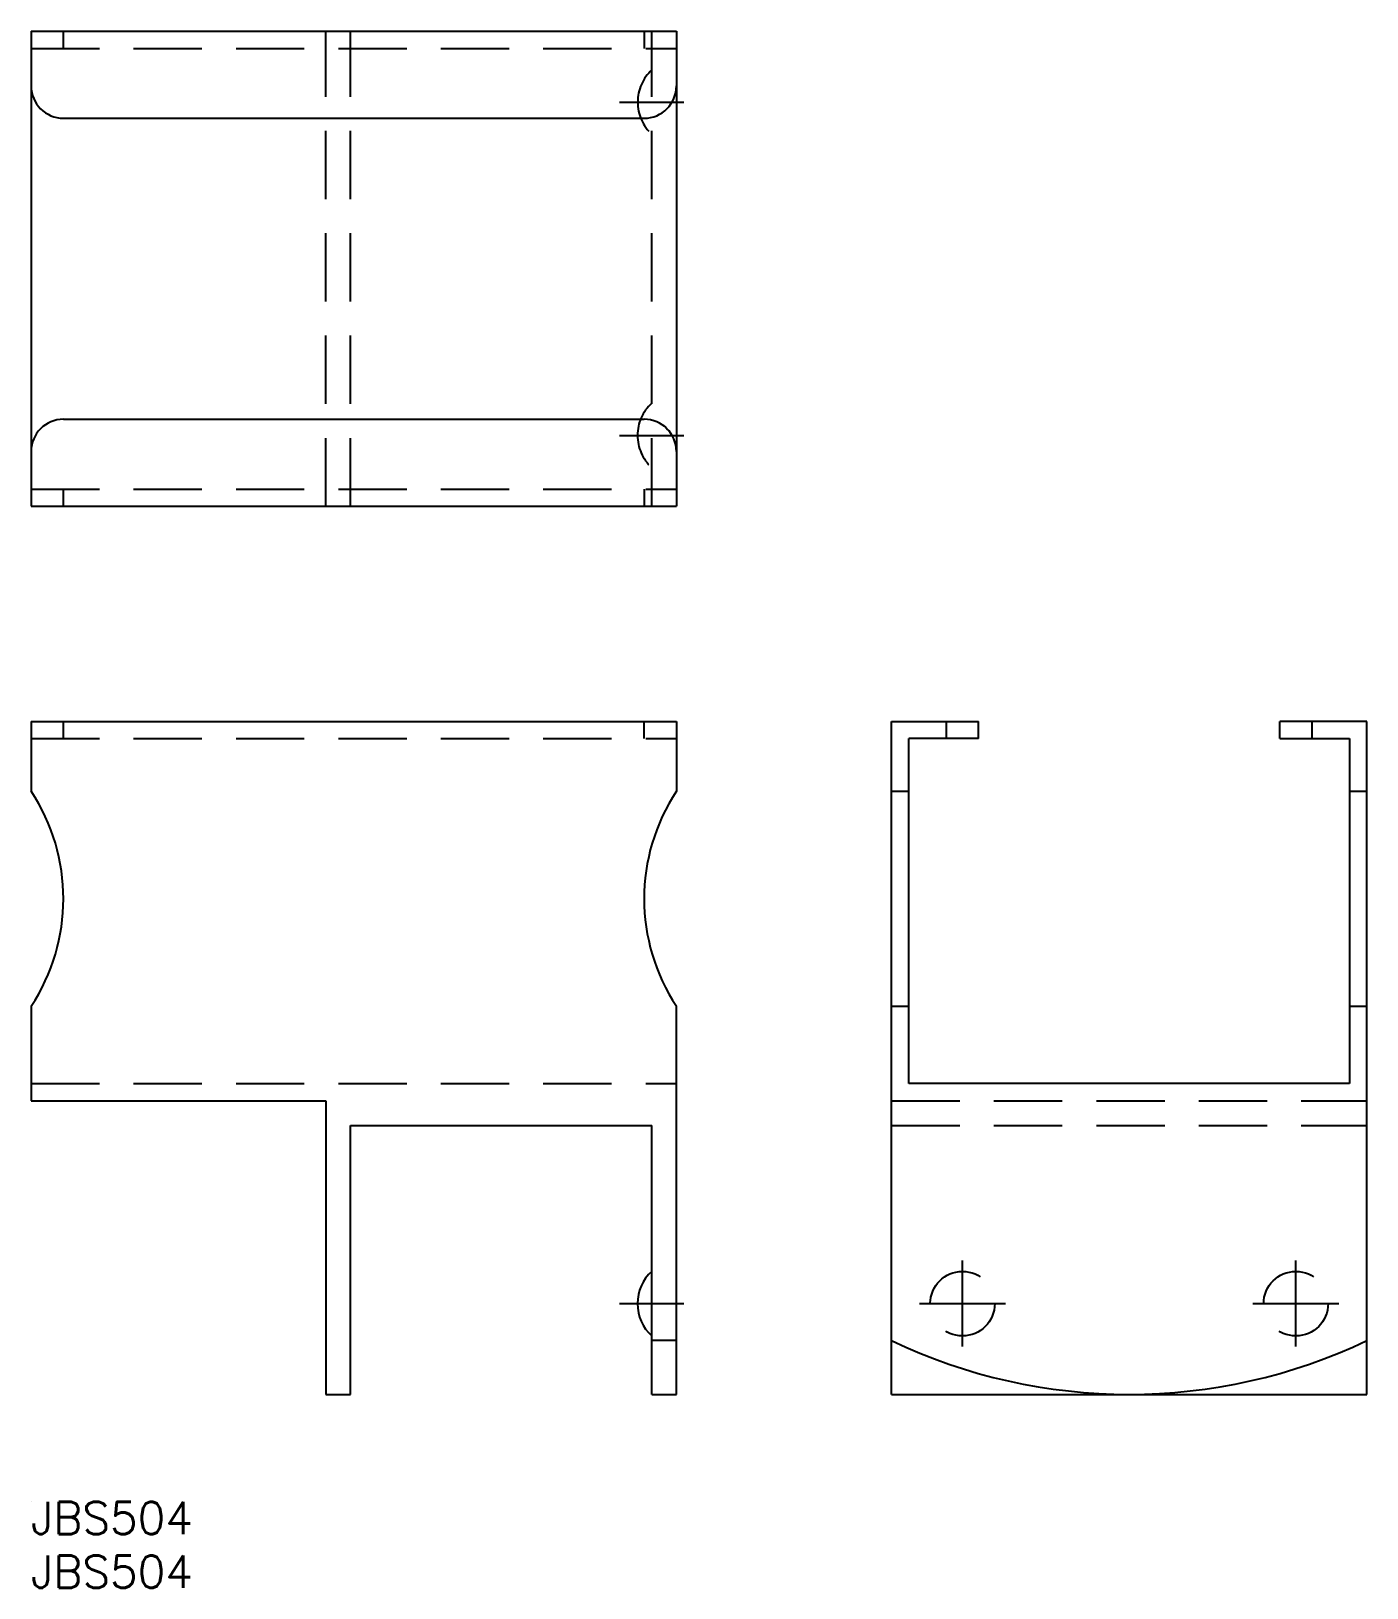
# Model space of a CAD drawing. Extents: x 0 to 124, y -8 to 137.
import ezdxf

# ---------------------------------------------------------------- set-up
doc = ezdxf.new("R2010")
doc.units = 0
doc.header["$LTSCALE"] = 0.5
doc.linetypes.add('CENTER', pattern=[50.8, 31.75, -6.35, 6.35, -6.35])
doc.linetypes.add('DASHED', pattern=[19.05, 12.7, -6.35])
doc.layers.get('DEFPOINTS').update_dxf_attribs({"linetype": 'CONTINUOUS'})
for name, color, linetype in [('MSM_CENTER', 1, 'CENTER'), ('MSM_CONTINUOUS', 7, 'CONTINUOUS'), ('MSM_DASHED', 4, 'DASHED'), ('MSM_PART_NUMBER', 7, 'CONTINUOUS')]:
    doc.layers.add(name, color=color, linetype=linetype)
doc.styles.get("Standard").update_dxf_attribs({"font": 'txt.shx', "height": 3, "bigfont": 'bigfont.shx'})

msp = doc.modelspace()

# ---------------------------------------------------------------- linework, layer by layer
at = {"layer": 'DEFPOINTS'}
msp.add_line((0, 0), (0, 0), dxfattribs=at)
msp.add_line((0, 0), (0, 0), dxfattribs=at)
at = {"layer": 'MSM_CENTER'}
for p, q in [((54.7, 130.2), (60.7, 130.2)), ((54.7, 99.2), (60.7, 99.2)), ((86.6, 14.437), (86.6, 22.437)), ((117.6, 14.437), (117.6, 22.437)), ((54.7, 18.437), (60.7, 18.437)), ((82.6, 18.437), (90.6, 18.437)), ((113.6, 18.437), (121.6, 18.437))]:
    msp.add_line(p, q, dxfattribs=at)
at = {"layer": 'MSM_CONTINUOUS'}
for p, q in [((0, 136.8), (0, 92.6)), ((0, 136.8), (60, 136.8)), ((60, 136.8), (60, 92.6)), ((3, 128.7), (57, 128.7)), ((3, 100.7), (57, 100.7)), ((0, 92.6), (60, 92.6)), ((0, 72.6), (0, 66.1)), ((0, 72.6), (60, 72.6)), ((0, 72.6), (20, 72.6)), ((60, 72.6), (60, 66.1)), ((80, 10), (80, 72.6)), ((80, 72.6), (88.1, 72.6)), ((88.1, 71), (88.1, 72.6)), ((124.2, 72.6), (116.1, 72.6)), ((116.1, 71), (116.1, 72.6)), ((124.2, 10), (124.2, 72.6)), ((88.1, 71), (81.6, 71)), ((81.6, 38.9), (81.6, 71)), ((116.1, 71), (122.6, 71)), ((122.6, 71), (122.6, 38.9)), ((80, 66.1), (81.6, 66.1)), ((122.6, 66.1), (124.2, 66.1)), ((0, 46.1), (0, 37.3)), ((60, 10), (60, 46.1)), ((80, 46.1), (81.6, 46.1)), ((122.6, 46.1), (124.2, 46.1)), ((122.6, 38.9), (81.6, 38.9)), ((0, 37.3), (27.4, 37.3)), ((27.4, 37.3), (27.4, 10)), ((29.7, 10), (29.7, 35)), ((29.7, 35), (57.7, 35)), ((57.7, 10), (57.7, 35)), ((60, 15), (57.7, 15)), ((27.4, 10), (29.7, 10)), ((57.7, 10), (60, 10)), ((80, 10), (124.2, 10))]:
    msp.add_line(p, q, dxfattribs=at)
for centre, radius, start, end in [((3, 131.7), 3, 180, 270), ((57, 131.7), 3, 270, 0), ((3, 97.7), 3, 90, 180), ((57, 97.7), 3, 360, 90), ((-15.167, 56.1), 18.167, 326.60151, 33.39849), ((75.167, 56.1), 18.167, 146.60151, 213.39849), ((60.454, 18.437), 4.072, 132.54857, 227.45143), ((102.1, 61.341), 51.341, 244.50355, 295.49645)]:
    msp.add_arc(centre, radius, start, end, dxfattribs=at)
at = {"layer": 'MSM_DASHED'}
for p, q in [((3, 135.2), (3, 136.8)), ((27.4, 92.6), (27.4, 136.8)), ((29.7, 92.6), (29.7, 136.8)), ((57, 136.8), (57, 135.2)), ((57.7, 92.6), (57.7, 136.8)), ((0, 135.2), (60, 135.2)), ((0, 94.2), (60, 94.2)), ((3, 92.6), (3, 94.2)), ((57, 94.2), (57, 92.6)), ((3, 71), (3, 72.6)), ((57, 71), (57, 72.6)), ((85.1, 71), (85.1, 72.6)), ((119.1, 71), (119.1, 72.6)), ((0, 71), (60, 71)), ((0, 38.9), (60, 38.9)), ((80, 37.3), (124.2, 37.3)), ((80, 35), (124.2, 35))]:
    msp.add_line(p, q, dxfattribs=at)
for centre in [(86.6, 18.437), (117.6, 18.437)]:
    msp.add_circle(centre, 3, dxfattribs=at)
for centre in [(60.472, 130.2), (60.454, 99.2)]:
    msp.add_arc(centre, 4.072, 132.54857, 227.45143, dxfattribs=at)

# ---------------------------------------------------------------- texts
at = {"layer": 'MSM_PART_NUMBER'}
for p in [(0, -3), (0, -8)]:
    msp.add_text('JBS504', height=3, dxfattribs=at).set_placement(p)

doc.saveas('drawing.dxf')
